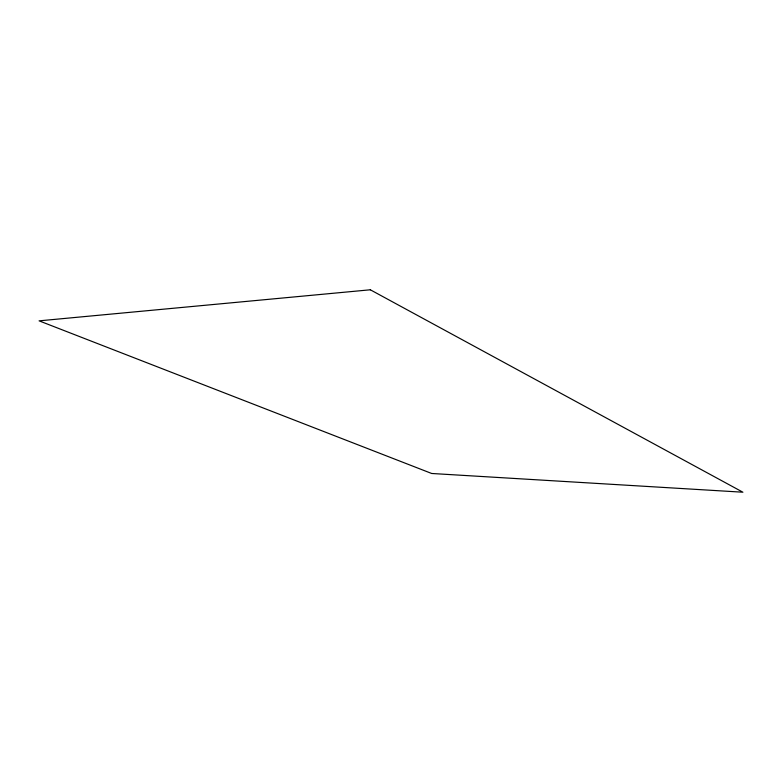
<?xml version="1.0" encoding="UTF-8"?>
<svg xmlns="http://www.w3.org/2000/svg" width="782" height="782" viewBox="0 0 782 782"><rect width="100%" height="100%" fill="white"/><g stroke="black" fill="none" stroke-linecap="round" stroke-linejoin="round"><path stroke-width="1.17" d="M370.326 289.79L39.1 320.845L431.693 473.481L742.9 492.21L370.326 289.79"/></g></svg>
